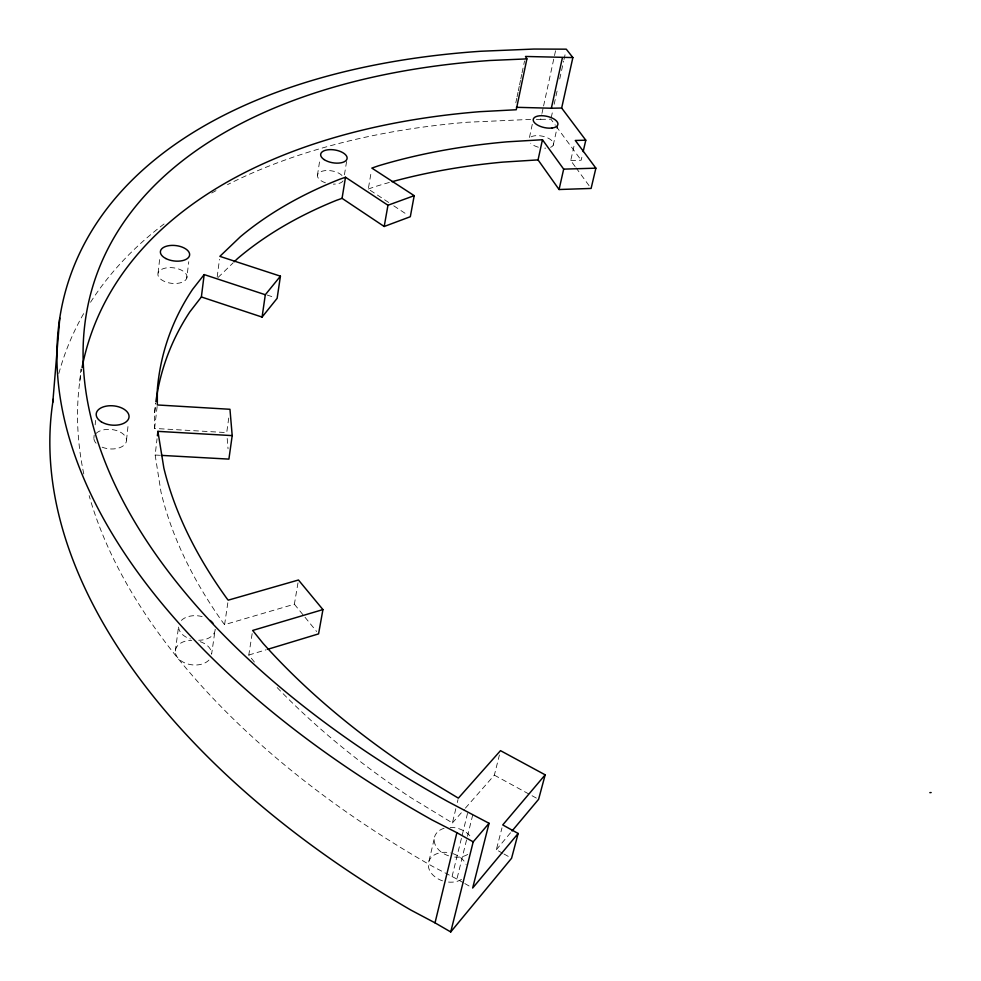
<?xml version="1.0" encoding="UTF-8"?>
<svg xmlns="http://www.w3.org/2000/svg" width="981" height="981" viewBox="0 0 981 981"><rect width="100%" height="100%" fill="white"/><g stroke="black" fill="none" stroke-linecap="round" stroke-linejoin="round"><path stroke-width="0.74" stroke-dasharray="4.91 3.68" d="M228.745 418.029L226.721 432.596L154.606 428.452L154.655 412.621A654.854 373.038 18.1 0 1 155.66 403.35M79.804 381.18L80.908 369.101M93.869 438.188L94.151 435.221M95.157 424.847L95.586 420.395M126.524 440.028L128.266 423.78M158.1 273.012L159.756 258.15M154.655 412.621L155.66 403.853M154.606 428.452L157.156 406.428M297.991 582.849L294.374 604.21L224.6 624.652L223.263 622.972A654.854 373.038 18.1 0 1 160.982 491.947L155.145 455.025L157.046 438.752M186.795 278.028A14.617 7.811 6.9 0 0 167.224 267.776A14.617 7.811 6.9 0 0 163.287 280.873A14.617 7.811 6.9 0 0 186.795 278.028L188.757 261.706M217.181 277.047L219.474 259.315M175.341 651.016L178.591 626.27A18.369 12.189 6.9 0 0 190.437 638.974M224.6 624.652L227.997 601.598M317.439 175.329L319.99 158.861M254.398 662.065L248.794 655.038L252.203 633.346M344.429 174.79L346.624 161.338M388.66 202.466L368.28 189.039L371.345 171.086M515.822 102.784L516.754 98.308M517.061 96.812L518.005 92.324M518.311 90.828L519.243 86.353M519.562 84.857L520.494 80.368M520.801 78.872L521.745 74.397M522.051 72.901L524.541 60.945M532.291 124.293L529.225 138.579A12.532 5.849 12 0 1 547.104 137.647A12.532 5.849 12 0 1 550.194 147.457M536.362 119.388L540.678 119.375L541.647 114.9M541.966 113.416L543.266 107.444M543.584 105.96L555.871 49.271M551.224 117.671L552.855 110.228M554.167 104.268L557.441 89.381M559.722 78.946L563.646 61.08M563.977 59.596L565.62 52.152M553.223 145.237L557.649 125.274M575.148 166.586L570.721 160.516L574.645 143.324M570.721 160.516L581.169 160.222L582.493 154.495M429.028 860.926L434.902 835.947M277.157 687.571A654.854 373.038 18.1 0 0 410.536 797.43L452.413 822.949L455.907 808.356M457.305 802.532L458.004 799.613M452.069 876.536L467.912 811.778M463.473 882.79L456.913 879.062L472.879 814.304M465.386 808.148L494.35 775.149L499.415 754.978M502.689 853.274L496.337 849.718L501.99 827.854M496.337 849.718L511.076 832.133M452.413 822.949L464.393 809.288M218.064 277.476L233.171 262.822M368.28 189.039L374.803 186.721A654.854 373.038 18.1 0 1 390.585 182.11M248.794 655.038L266.243 649.753M544.749 148.18L545.73 148.131M540.678 119.375L550.893 119.155L555.344 125.2M530.623 119.388L467.312 122.245A764.42 439.267 18.3 0 0 227.494 184.649M155.145 455.025L159.658 455.282M267.114 295.036L274.275 297.39M456.913 879.062L432.756 866.493A743.108 419.929 18.1 0 1 89.136 495.613M494.35 775.149L537.257 798.583M503.952 853.985L509.041 856.83M464.786 883.538L471.358 887.278M393.749 205.826L407.765 215.06M294.374 604.21L304.049 616.08M305.017 617.27L316.642 631.519M556.239 126.402L581.169 160.222M576.031 167.8L589.323 186.01M227.2 438.495L228.046 448.808M58.823 373.553A764.42 439.267 18.3 0 1 84.93 311.406M90.534 302.258A764.42 439.267 18.3 0 1 166.647 222.025M211.688 193.024A764.42 439.267 18.3 0 1 216.899 190.167M83.802 473.995A743.108 419.929 18.1 0 1 81.779 369.015M538.348 147.211A12.532 5.849 12 0 1 530.709 143.263M343.092 180.896A13.28 6.56 9.4 0 1 333.332 184.146M325.422 182.785A13.28 6.56 9.4 0 1 320.934 171.638A13.28 6.56 9.4 0 1 342.259 175.746M96.04 433.443A16.37 9.736 5.4 0 1 118.321 431.186A16.37 9.736 5.4 0 1 124.366 444.884A16.37 9.736 5.4 0 1 102.11 447.164M96.077 443.216A16.37 9.736 5.4 0 1 94.421 435.699M208.941 660.09A18.21 12.25 6.7 0 1 178.088 658.202A18.21 12.25 6.7 0 1 191.724 640.323M200.198 641.684A18.21 12.25 6.7 0 1 211.614 654.155L215.17 629.483A18.369 12.189 6.9 0 1 198.726 640.25M461.511 879.393A19.804 14.531 15.3 0 1 447.618 881.993M442.541 880.84A19.804 14.531 15.3 0 1 428.697 861.919A19.804 14.531 15.3 0 1 450.475 852.955M452.952 853.642A19.804 14.531 15.3 0 1 466.098 864.457M467.716 854.426A19.988 14.47 15.2 0 1 453.713 856.989M448.587 855.824A19.988 14.47 15.2 0 1 434.301 841.661A19.988 14.47 15.2 0 1 444.16 828.271M450.132 827.375A19.988 14.47 15.2 0 1 470.843 837.051M181.387 620.409A18.369 12.189 6.9 0 1 202.147 616.595"/><path stroke-width="1.47" d="M52.815 402.173L59.78 318.04M157.389 435.797L157.904 431.358L232.203 435.613L228.904 459.108L161.166 455.368M155.869 401.818A654.854 373.038 18.1 0 1 189.811 311.884L201.375 296.961L204.171 274.582L265.311 294.729L280.431 276.176L219.854 256.36L240.443 236.679A659.784 370.389 17.9 0 1 339.647 179.278L345.508 177.242L387.961 205.25L414.203 195.66L410.316 216.727L384.196 226.488L342.062 198.346L336.238 200.418A654.854 373.038 18.1 0 0 237.488 258.628L234.251 261.768M201.375 296.961L262.074 317.084L265.311 294.729M280.431 276.176L277.132 298.334L262.074 317.084M342.062 198.346L345.508 177.242M384.196 226.488L387.961 205.25M157.904 431.358L163.852 468.047A659.784 370.389 17.9 0 0 226.856 598.484L228.205 600.164L298.469 580.004L322.933 609.593L318.567 633.885L267.69 649.312M583.155 151.638L585.792 140.197L561.659 108.033L572.867 57.572L525.485 56.457L526.895 58.885L516.251 109.749L479.734 111.687A743.108 419.929 18.1 0 0 82.073 367.507M585.792 140.197L575.295 140.467L595.884 168.168L591.102 188.438L559.06 189.517L538.054 159.891L542.456 139.731L506.944 141.84A659.784 370.389 17.9 0 0 378.408 165.826L371.848 168.094L414.203 195.66M516.398 107.309L551.347 108.229L562.42 57.683M559.06 189.517L563.67 169.137L542.456 139.731M322.933 609.593L252.657 630.452L263.018 643.303A659.784 370.389 17.9 0 0 416.067 772.623L458.36 798.154L500.494 750.649L545.178 774.831L502.738 824.935L518.14 833.47L511.579 858.252L450.733 931.95L435.024 922.851L456.888 832.697L431.898 819.871A785.389 428.157 17.8 0 1 57.401 339.794A785.389 428.157 17.8 0 1 481.217 51.233L533.934 49.05L566.27 49.173L572.867 57.572M450.733 931.95L473.198 841.833L489.065 823.292L448.096 801.698A757.602 412.032 17.7 0 1 83.459 339.671A757.602 412.032 17.7 0 1 489.911 60.491L526.895 58.885M489.065 823.292L472.67 888.026L518.14 833.47M545.178 774.831L538.594 799.319L512.057 830.968M204.171 274.582L192.57 289.37A659.784 370.389 17.9 0 0 157.352 389.249L157.328 404.957L229.959 409.285L232.203 435.613M929.829 792.648L931.141 792.562M538.054 159.891L502.726 162.123A654.854 373.038 18.1 0 0 392.044 181.706M563.67 169.137L595.884 168.168M551.347 108.229L561.659 108.033M435.024 922.851L410.929 910.098A764.42 439.267 18.3 0 1 53.293 399.095M456.888 832.697L473.198 841.833M210.155 620.433A18.369 12.189 6.9 0 1 212.951 623.193M552.107 128.021L549.152 128.168A12.606 5.788 12 0 1 533.333 119.057A12.606 5.788 12 0 1 552.377 118.149A12.606 5.788 12 0 1 552.107 128.021M101.153 421.707A16.493 9.675 5.5 0 0 128.56 418.862A16.493 9.675 5.5 0 0 108.131 405.864A16.493 9.675 5.5 0 0 101.153 421.707M165.814 258.53A14.715 7.75 7 0 0 189.468 255.771A14.715 7.75 7 0 0 169.75 245.544A14.715 7.75 7 0 0 165.814 258.53M324.122 159.584A13.366 6.487 9.4 0 0 346.501 159.964A13.366 6.487 9.4 0 0 331.063 149.627A13.366 6.487 9.4 0 0 324.122 159.584"/></g></svg>
